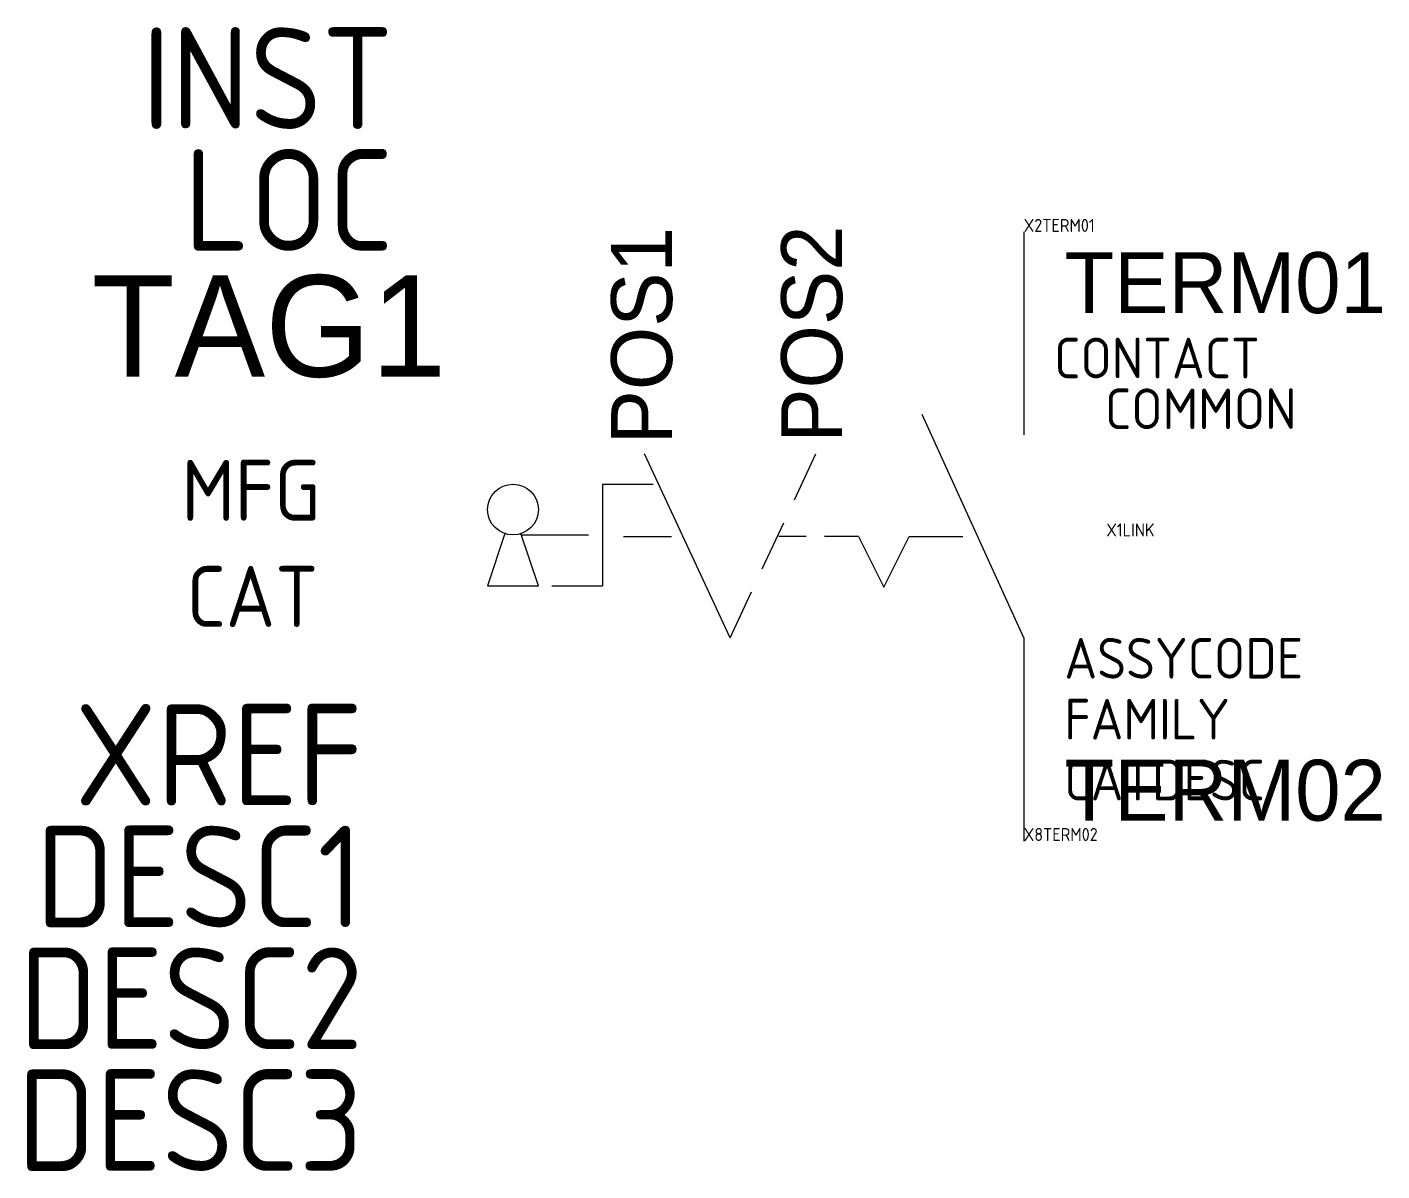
# Model space of a CAD drawing. Header units: millimetres. Extents: x -24.5 to 8.8, y -15.6 to 12.5.
import ezdxf
from ezdxf.enums import TextEntityAlignment as Align

# ---------------------------------------------------------------- set-up
doc = ezdxf.new("R2010")
doc.units = ezdxf.units.MM
doc.styles.add('WD_IEC', font='isocp2.shx', dxfattribs={"width": 0.9, "height": 4})

msp = doc.modelspace()

# ---------------------------------------------------------------- linework, layer by layer
for p, q in [((0, 7.5), (0, 2.5)), ((0, -2.5), (-2.5, 3)), ((-7.23, -2.5), (-9.338, 2.036)), ((-5.645, 0.898), (-5.117, 2.031)), ((-10.368, 1.287), (-9.118, 1.287)), ((-10.368, 1.287), (-10.368, -1.213)), ((-12.771, 0.069), (-13.198, -1.213)), ((-11.948, -1.213), (-12.376, 0.069)), ((-12.365, 0.036), (-10.714, 0.037)), ((-6.438, -0.801), (-5.909, 0.332)), ((-2.819, 0), (-1.501, 0)), ((-9.855, 0), (-8.673, 0)), ((-5.355, 0), (-6.027, -0.001)), ((-4.069, 0), (-4.905, 0)), ((-4.069, 0), (-3.444, -1.25)), ((-3.444, -1.25), (-2.819, 0)), ((-13.198, -1.213), (-11.948, -1.213)), ((-11.618, -1.213), (-10.368, -1.213)), ((-7.23, -2.5), (-6.702, -1.367)), ((0, -2.5), (0, -7.5))]:
    msp.add_line(p, q)
msp.add_circle((-12.573, 0.662), 0.625)

# ---------------------------------------------------------------- texts
at = {"style": 'WD_IEC'}
for tag, p in [('INST', (-15.513, 10.036)), ('LOC', (-15.513, 7.036)), ('DESC1', (-16.261, -9.625)), ('DESC2', (-16.261, -12.625)), ('DESC3', (-16.261, -15.625))]:
    msp.add_attdef(tag, text='', height=2.5, dxfattribs=at).set_placement(p, align=Align.RIGHT)
at = {"style": 'WD_IEC', "flags": 1}
for tag, p, s, height in [('X2TERM01', (0, 7.5), '', 0.32), ('CONTACT', (0.75, 3.894), 'NC', 1), ('COMMON', (2, 2.644), '02', 1), ('X1LINK', (2.032, 0), '', 0.32), ('ASSYCODE', (1, -3.5), '', 1), ('FAMILY', (1, -5), 'PB_ACKO', 1), ('CATDESC', (1, -6.5), '', 1), ('X8TERM02', (0, -7.5), '', 0.32)]:
    msp.add_attdef(tag, p, s, height=height, dxfattribs=at)
at = {"flags": 8}
for tag, text, p in [('POS1', '1', (-9.407, 2.266)), ('POS2', '2', (-5.22, 2.307))]:
    msp.add_attdef(tag, text=text, height=1.5, rotation=90, dxfattribs=at).set_placement(p, align=Align.MIDDLE_LEFT)
for tag, p, s in [('TERM01', (1, 5.5), '3'), ('TERM02', (1, -7), '4')]:
    msp.add_attdef(tag, p, s, height=1.5)
msp.add_attdef('TAG1', text='S', height=2.5).set_placement((-14.212, 3.933), align=Align.RIGHT)
at = {"style": 'WD_IEC', "flags": 9}
for tag, text, p in [('MFG', 'ACKO', (-17.307, 0.386)), ('CAT', 'XB2-BG2(4)1', (-17.366, -2.228))]:
    msp.add_attdef(tag, text=text, height=1.5, dxfattribs=at).set_placement(p, align=Align.RIGHT)
at = {"lineweight": 15, "style": 'WD_IEC'}
msp.add_attdef('XREF', text='', height=2.5, dxfattribs=at).set_placement((-16.261, -6.625), align=Align.RIGHT)

doc.saveas('drawing.dxf')
